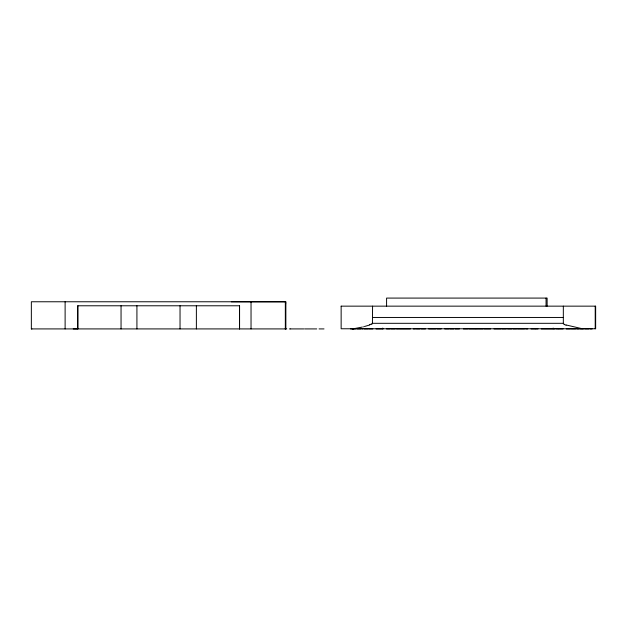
<?xml version="1.0" encoding="UTF-8"?>
<svg xmlns="http://www.w3.org/2000/svg" width="627" height="627" viewBox="0 0 627 627"><rect width="100%" height="100%" fill="white"/><g stroke="black" fill="none" stroke-linecap="round" stroke-linejoin="round"><path stroke-width="0.94" d="M372.579 306.148L372.422 323.673A1.81 1.803 -83.4 0 1 372.07 323.987L371.693 324.198M369.765 324.974L364.428 326.518M363.425 326.777L363.025 326.879M362.053 327.122L353.722 328.713M285.191 328.916L285.857 328.916L285.857 301.767L31.35 301.767L31.35 328.916L286.774 328.916M231.332 301.799L285.638 301.799L285.638 304.103M372.579 317.458L563.328 317.458M372.579 323.313L563.328 323.313L563.532 323.728A1.74 1.732 85.4 0 0 563.751 323.924L564.214 324.198M289.337 328.916L290.622 328.916M290.803 328.916L303.789 328.916M304.628 328.916L316.76 328.916M319.041 328.916L324.01 328.916M350.548 328.916L355.713 328.916M356.826 328.916L361.183 328.916M362.304 328.916L362.853 328.916M364.036 328.916L368.292 328.916M369.131 328.916L372.861 328.916M376.035 328.916L378.191 328.916M378.786 328.916L383.144 328.916M386.498 328.916L390.229 328.916M391.13 328.916L395.331 328.916M396.468 328.916L398.584 328.916M399.274 328.916L403.529 328.916M404.086 328.916L410.442 328.916M413.318 328.916L415.466 328.916M416.352 328.916L420.121 328.916M421.234 328.916L425.49 328.916M428.641 328.916L430.796 328.916M431.384 328.916L435.749 328.916M436.847 328.916L441.189 328.916M444.715 328.916L449.198 328.916M450.061 328.916L453.838 328.916M455.053 328.916L459.395 328.916M463.4 328.916L467.75 328.916M468.667 328.916L473.024 328.916M473.581 328.916L475.736 328.916M476.136 328.916L478.291 328.916M478.879 328.916L483.245 328.916M484.209 328.916L490.675 328.916M494.005 328.916L496.161 328.916M496.756 328.916L501.114 328.916M502.031 328.916L506.373 328.916M507.541 328.916L511.797 328.916M512.87 328.916L516.648 328.916M517.502 328.916L519.658 328.916M520.308 328.916L524.572 328.916M525.669 328.916L527.793 328.916M531.022 328.916L535.505 328.916M535.889 328.916L538.037 328.916M541.25 328.916L545.514 328.916M546.078 328.916L550.365 328.916M550.953 328.916L555.216 328.916M556.314 328.916L558.438 328.916M558.853 328.916L563.117 328.916M566.299 328.916L570.499 328.916M571.315 328.916L575.68 328.916M576.738 328.916L578.862 328.916M579.771 328.916L583.549 328.916M584.654 328.916L588.918 328.916M590.015 328.916L592.139 328.916M31.35 328.916L31.922 328.916M73.234 328.916L77.615 328.916L77.615 305.78L239.577 305.78L239.577 328.916M582.185 328.713L566.142 324.974M595.211 306.148L595.211 328.767M563.328 306.148L563.328 323.313M553.155 328.062L553.155 328.767M547.128 306.148L547.128 298.084L386.585 298.084L386.585 306.148M546.054 298.084L546.054 306.148M382.76 328.062L382.76 328.767M285.332 301.767L285.332 328.916M251.035 301.767L251.035 328.916M239.475 305.78L239.475 328.916M196.376 305.78L196.376 328.916M180.035 305.78L180.035 328.916M136.921 305.78L136.921 328.916M121.05 305.78L121.05 328.916M77.936 305.78L77.936 328.916M65.114 301.767L65.114 328.916M353.032 328.963A14.805 9.499 -33.2 0 1 352.382 328.963M583.329 328.564A14.805 9.154 31.1 0 1 582.702 328.54M353.636 328.909A16.357 9.938 -30.3 0 1 353.025 328.948M371.568 323.924A15.894 15.181 -37.9 0 1 369.679 324.676M566.079 325.17A15.894 15.706 56.7 0 1 564.12 324.418M582.695 328.556A16.357 9.609 28.8 0 1 582.099 328.517M341.143 306.148L595.65 306.148L595.65 328.767L341.143 328.767L341.143 306.148"/></g></svg>
